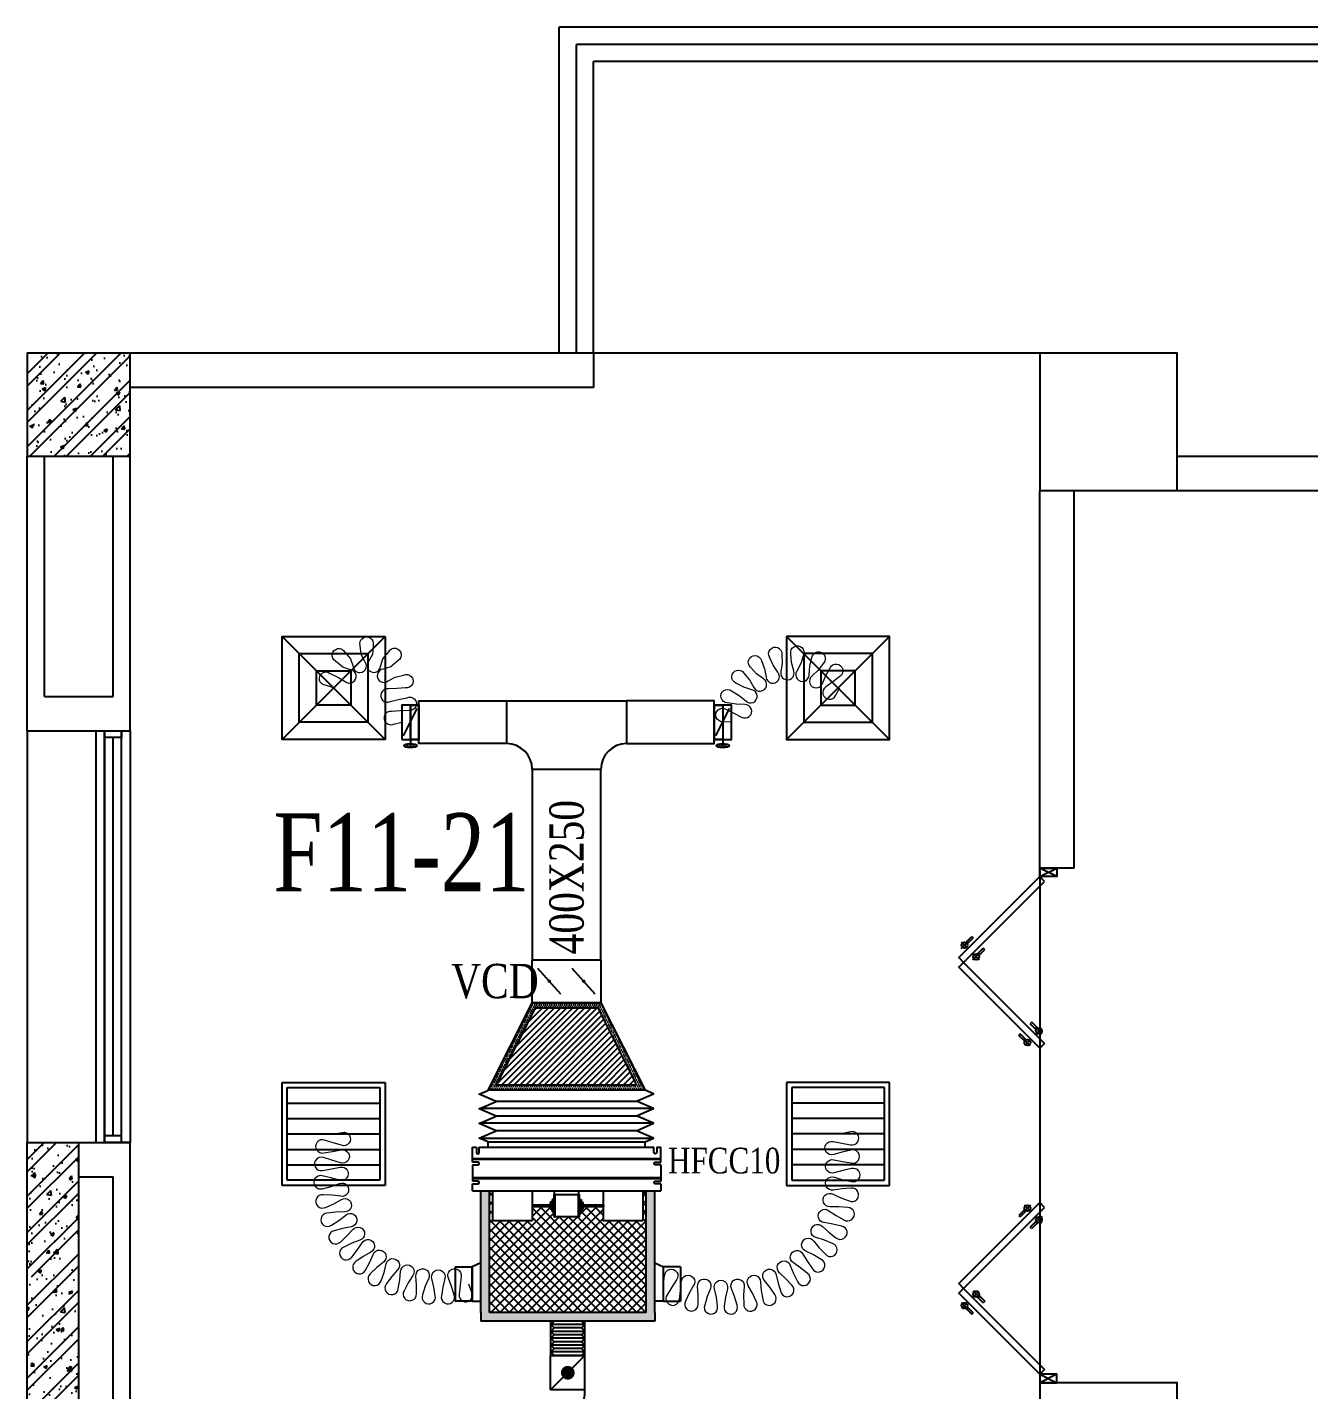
# Model space of a CAD drawing. Header units: metres. Extents: x 352651 to 1421851, y -87441 to -24441.
# Drawn here: x 1263383 to 1270850, y -40577 to -32636 of the extents above; entities that cross this region are included whole.
import ezdxf

# ---------------------------------------------------------------- set-up
doc = ezdxf.new("R2010")
doc.units = ezdxf.units.M
doc.header["$LTSCALE"] = 300
doc.header["$MEASUREMENT"] = 0
for name, color, linetype in [('bat noi mem', 4, 'CONTINUOUS'), ('CUA', 8, 'CONTINUOUS'), ('CUAGIO', 2, 'CONTINUOUS'), ('HATCH', 145, 'CONTINUOUS'), ('KT', 1, 'CONTINUOUS'), ('NOITHAT', 145, 'CONTINUOUS'), ('THAY', 9, 'CONTINUOUS'), ('thiet bi', 11, 'CONTINUOUS'), ('TUONG', 7, 'CONTINUOUS'), ('vach', 6, 'CONTINUOUS')]:
    doc.layers.add(name, color=color, linetype=linetype)
doc.layers.add('noi mem', color=5, linetype='BATTING', lineweight=0)
doc.styles.add('PHU', font='vntimeh.shx', dxfattribs={"width": 0.8})
doc.styles.add('ROMANS', font='romans.shx', dxfattribs={"width": 0.75, "bigfont": 'romancvn.shx'})
doc.linetypes.add('BATTING', pattern='A,0.0001,-0.1,[134,ltypeshp.shx,S=0.1,R=0,X=-0.1,Y=0],-0.2,[134,ltypeshp.shx,S=0.1,R=180,X=0.1,Y=0],-0.1', length=0.4001)

# ---------------------------------------------------------------- blocks, each defined once
blk = doc.blocks.new('SAD')
at = {"layer": 'CUAGIO', "color": 8}
for p, q in [((-300, -300), (300, 300)), ((300, -300), (-300, 300))]:
    blk.add_line(p, q, dxfattribs=at)
at = {"layer": 'CUAGIO'}
blk.add_lwpolyline([(300, -300), (300, 300), (-300, 300), (-300, -300)], close=True, dxfattribs=at)
at = {"layer": 'CUAGIO', "color": 8}
for points in [[(200, -200), (200, 200), (-200, 200), (-200, -200)], [(100, -100), (100, 100), (-100, 100), (-100, -100)]]:
    blk.add_lwpolyline(points, close=True, dxfattribs=at)
blk = doc.blocks.new('SAG')
at = {"layer": 'CUAGIO'}
for p, q in [((-300, 300), (-300, -300)), ((300, 300), (-300, 300)), ((300, -300), (300, 300)), ((-300, -300), (300, -300))]:
    blk.add_line(p, q, dxfattribs=at)
at = {"layer": 'CUAGIO', "color": 8}
for p, q in [((-270, 270), (-270, -270)), ((270, 270), (-270, 270)), ((-180, -270), (-180, 270)), ((-90, -270), (-90, 270)), ((0, -270), (0, 270)), ((90, -270), (90, 270)), ((180, -270), (180, 270)), ((270, -270), (270, 270)), ((-270, -270), (270, -270))]:
    blk.add_line(p, q, dxfattribs=at)
blk = doc.blocks.new('cot1')
at = {"layer": 'vach'}
blk.add_lwpolyline([(-400, -400), (400, -400), (400, 400), (-400, 400)], close=True, dxfattribs=at)
blk = doc.blocks.new('1-van gio D200')
at = {"layer": 'CUAGIO'}
h = blk.add_hatch(dxfattribs=at)
h.set_pattern_fill('ANSI31', color=256, scale=100, style=0)
edge = h.paths.add_edge_path()
edge.add_ellipse((486127, -58494), major_axis=(-38.1, 0), ratio=0.310482, start_angle=0, end_angle=360, ccw=False)
for p, q in [((486167, -58437.3), (486087.1, -58277.5)), ((486127, -58257.4), (486127, -58494))]:
    blk.add_line(p, q, dxfattribs=at)
at = {"layer": 'CUAGIO', "const_width": 3}
for points in [[(486127, -58457.4), (486177, -58457.4), (486177, -58257.4), (486077, -58257.4), (486077, -58457.4), (486127, -58457.4)], [(486167, -58437.3), (486087.1, -58277.5)], [(486127, -58257.4), (486127, -58494)]]:
    blk.add_lwpolyline(points, dxfattribs=at)
at = {"layer": 'CUAGIO'}
blk.add_lwpolyline([(486177, -58457.4), (486077, -58457.4), (486077, -58257.4), (486177, -58257.4)], close=True, dxfattribs=at)
at = {"layer": 'CUAGIO', "const_width": 5.35}
blk.add_lwpolyline([(486130.7, -58357.4, -1), (486123.3, -58357.4, -1)], format="xyb", close=True, dxfattribs=at)
at = {"layer": 'CUAGIO', "extrusion": (0, 0, -1)}
blk.add_ellipse((486127, -58494), major_axis=(-38.1, 0), ratio=0.310482, start_param=-1.570796, end_param=4.712389, dxfattribs=at)
blk = doc.blocks.new('bac noi mem')
at = {"layer": 'bat noi mem'}
for p, q in [((493886.7, -64673), (493866.7, -64693)), ((494066.7, -64693), (493866.7, -64693)), ((493866.7, -64693), (493886.7, -64713)), ((493886.7, -64713), (493866.7, -64733)), ((494046.7, -64673), (493886.7, -64673)), ((494046.7, -64713), (493886.7, -64713)), ((494046.7, -64673), (494066.7, -64693)), ((494066.7, -64693), (494046.7, -64713)), ((494046.7, -64713), (494066.7, -64733)), ((494066.7, -64733), (493866.7, -64733)), ((493866.7, -64733), (493886.7, -64753)), ((493886.7, -64753), (493866.7, -64773)), ((494066.7, -64773), (493866.7, -64773)), ((493866.7, -64773), (493886.7, -64793)), ((493886.7, -64793), (493866.7, -64813)), ((494046.7, -64753), (493886.7, -64753)), ((494046.7, -64793), (493886.7, -64793)), ((494066.7, -64733), (494046.7, -64753)), ((494046.7, -64753), (494066.7, -64773)), ((494066.7, -64773), (494046.7, -64793)), ((494046.7, -64793), (494066.7, -64813)), ((494066.7, -64813), (493866.7, -64813)), ((493866.7, -64813), (493886.7, -64833)), ((493886.7, -64833), (493866.7, -64853)), ((494066.7, -64853), (493866.7, -64853)), ((493866.7, -64853), (493886.7, -64873)), ((494046.7, -64833), (493886.7, -64833)), ((494046.7, -64873), (493886.7, -64873)), ((494066.7, -64813), (494046.7, -64833)), ((494046.7, -64833), (494066.7, -64853)), ((494066.7, -64853), (494046.7, -64873))]:
    blk.add_line(p, q, dxfattribs=at)

msp = doc.modelspace()

# ---------------------------------------------------------------- hatches: boundary and pattern name
at = {"layer": 'CUAGIO'}
h = msp.add_hatch(dxfattribs=at)
h.set_pattern_fill('DOTS', color=256, scale=200, style=0)
h.set_pattern_definition([(0, (436396.66, -92170.369), (6.25, 12.5), [0, -12.5])])
h.paths.add_polyline_path([(1266725.8, -38321.2), (1266325.8, -38321.2), (1266068.8, -38831.2), (1266982.8, -38831.2)])
h.paths.add_polyline_path([(1266707.4, -38351.2), (1266934.1, -38801.2), (1266117.6, -38801.2), (1266344.3, -38351.2)], flags=16)
h = msp.add_hatch(dxfattribs=at)
h.set_pattern_fill('ANSI31', color=256, scale=200, style=0)
h.set_pattern_definition([(45, (445500.002, -63600), (-17.6776695, 17.6776695), [])])
h.paths.add_polyline_path([(1266934.1, -38801.2), (1266117.6, -38801.2), (1266344.3, -38351.2), (1266707.4, -38351.2)])
h = msp.add_hatch(dxfattribs=at)
h.set_pattern_fill('DOTS', color=2, scale=200, style=0)
h.set_pattern_definition([(0, (693420.817, 17415.797), (6.25, 12.5), [0, -12.5])])
h.paths.add_polyline_path([(1266989.8, -40126.7), (1266076.2, -40126.7), (1266076.2, -39416.7), (1266026.2, -39416.7), (1266026.2, -40126.7), (1266026.2, -40176.7), (1267039.8, -40176.7), (1267039.8, -40126.7), (1267039.8, -39416.7), (1266989.8, -39416.7)])
at = {"layer": 'CUAGIO', "ltscale": 1.5}
h = msp.add_hatch(dxfattribs=at)
h.set_pattern_fill('ANSI37', color=9, scale=300, style=0)
h.set_pattern_definition([(45, (804247.417, -1067.065), (-26.5165043, 26.5165043), []), (135, (804247.417, -1067.065), (-26.5165043, -26.5165043), [])])
h.paths.add_polyline_path([(1266989.8, -40126.7), (1266989.8, -39416.7), (1266970.7, -39416.7), (1266970.7, -39591.7), (1266740.5, -39591.7), (1266740.5, -39508.7), (1266620.8, -39508.7), (1266620.8, -39524.4), (1266610.3, -39524.4), (1266610.3, -39540.2), (1266600.4, -39540.2), (1266600.4, -39565.1, -1), (1266593.9, -39567.2), (1266457.8, -39567.2, -1), (1266451.3, -39565.1), (1266451.3, -39540.2), (1266441.4, -39540.2), (1266441.4, -39524.4), (1266430.8, -39524.4), (1266430.8, -39508.7), (1266325.6, -39508.7), (1266325.6, -39591.7), (1266095.4, -39591.7), (1266095.4, -39416.7), (1266076.2, -39416.7), (1266076.2, -40126.7)])
at = {"layer": 'HATCH', "linetype": 'Continuous'}
h = msp.add_hatch(dxfattribs=at)
h.set_pattern_fill('ANSI32,_O', color=256, scale=400)
h.set_pattern_definition([(45, (805450.65, -347827.19), (-106.066017, 106.066017), []), (45, (805521.36, -347827.19), (-106.066017, 106.066017), [])])
h.paths.add_polyline_path([(1263683.2, -39136.2), (1263383.2, -39136.2), (1263383.2, -39889, -0.364811), (1263408, -39918.6, -0.364811), (1263383.2, -39948.1), (1263383.2, -40936.2), (1263683.2, -40936.2)])
h.paths.add_polyline_path([(1263683.2, -40936.2), (1263383.2, -40936.2), (1263383.2, -42336.2), (1263683.2, -42336.2)])
h = msp.add_hatch(dxfattribs=at)
h.set_pattern_fill('AR-CONC,_O', color=256, scale=30)
h.set_pattern_definition([(50, (805450.65, -347827.19), (215.178055, -18.82564), [22.5, -247.5]), (355, (805450.65, -347827.19), (-41.6254, 225.65764), [18, -198]), (100.4514, (805468.59, -347828.75), (173.552815, 206.83186), [19.12206, -210.34263]), (46.1842, (805450.65, -347767.19), (320.17231, -49.6557), [33.75, -371.25]), (96.6356, (805477.33, -347771.32), (280.39881, 292.23536), [28.68309, -315.5139]), (351.1842, (805450.65, -347767.2), (280.39858, 292.23558), [27, -297]), (21, (805480.65, -347782.19), (179.072116, -120.78567), [22.5, -247.5]), (326, (805480.65, -347782.19), (72.9946, 217.54501), [18, -198]), (71.4514, (805495.58, -347792.25), (252.06679, 96.75915), [19.12206, -210.34263]), (37.5, (805450.65, -347827.19), (3.647957, 99.868156), [0, -195.6, 0, -201, 0, -198.75]), (7.5, (805450.65, -347827.19), (78.920861, 118.323514), [0, -114.6, 0, -191.1, 0, -75.75]), (327.5, (805383.75, -347827.19), (160.146731, -6.766462), [0, -75, 0, -234, 0, -310.5]), (317.5, (805353.75, -347827.19), (174.95585, 30.031495), [0, -97.5, 0, -155.4, 0, -220.5])])
h.paths.add_polyline_path([(1263683.2, -39136.2), (1263383.2, -39136.2), (1263383.2, -39889, -0.364811), (1263408, -39918.6, -0.364811), (1263383.2, -39948.1), (1263383.2, -40936.2), (1263683.2, -40936.2)])
h.paths.add_polyline_path([(1263683.2, -40936.2), (1263383.2, -40936.2), (1263383.2, -42336.2), (1263683.2, -42336.2)])
at = {"layer": 'NOITHAT', "linetype": 'Continuous'}
h = msp.add_hatch(dxfattribs=at)
h.set_pattern_fill('ANSI32,_O', color=256, scale=400)
h.set_pattern_definition([(45, (893785.78, -347827.19), (-106.066017, 106.066017), []), (45, (893856.5, -347827.19), (-106.066017, 106.066017), [])])
h.paths.add_polyline_path([(1263683.2, -34936.2), (1263683.2, -34536.2), (1263383.2, -34536.2), (1263383.2, -34936.2)])
h.paths.add_polyline_path([(1263983.2, -34936.2), (1263983.2, -34536.2), (1263683.2, -34536.2), (1263683.2, -34936.2)])
h.paths.add_polyline_path([(1263683.2, -34936.2), (1263683.2, -35136.2), (1263983.2, -35136.2), (1263983.2, -34936.2)])
h.paths.add_polyline_path([(1263683.2, -35136.2), (1263683.2, -34936.2), (1263383.2, -34936.2), (1263383.2, -35136.2)])
h = msp.add_hatch(dxfattribs=at)
h.set_pattern_fill('AR-CONC,_O', color=256, scale=30)
h.set_pattern_definition([(50, (893785.78, -347827.19), (215.178055, -18.82564), [22.5, -247.5]), (355, (893785.78, -347827.19), (-41.6254, 225.65764), [18, -198]), (100.4514, (893803.71, -347828.75), (173.552815, 206.83186), [19.12206, -210.34263]), (46.1842, (893785.78, -347767.19), (320.17231, -49.6557), [33.75, -371.25]), (96.6356, (893812.46, -347771.32), (280.39881, 292.23536), [28.68309, -315.5139]), (351.1842, (893785.78, -347767.2), (280.39858, 292.23558), [27, -297]), (21, (893815.78, -347782.19), (179.072116, -120.78567), [22.5, -247.5]), (326, (893815.78, -347782.19), (72.9946, 217.54501), [18, -198]), (71.4514, (893830.7, -347792.25), (252.06679, 96.75915), [19.12206, -210.34263]), (37.5, (893785.78, -347827.19), (3.647957, 99.868156), [0, -195.6, 0, -201, 0, -198.75]), (7.5, (893785.78, -347827.19), (78.920861, 118.323514), [0, -114.6, 0, -191.1, 0, -75.75]), (327.5, (893718.88, -347827.19), (160.146731, -6.766462), [0, -75, 0, -234, 0, -310.5]), (317.5, (893688.88, -347827.19), (174.95585, 30.031495), [0, -97.5, 0, -155.4, 0, -220.5])])
h.paths.add_polyline_path([(1263683.2, -34936.2), (1263683.2, -34536.2), (1263383.2, -34536.2), (1263383.2, -34936.2)])
h.paths.add_polyline_path([(1263983.2, -34936.2), (1263983.2, -34536.2), (1263683.2, -34536.2), (1263683.2, -34936.2)])
h.paths.add_polyline_path([(1263683.2, -34936.2), (1263683.2, -35136.2), (1263983.2, -35136.2), (1263983.2, -34936.2)])
h.paths.add_polyline_path([(1263683.2, -35136.2), (1263683.2, -34936.2), (1263383.2, -34936.2), (1263383.2, -35136.2)])

# ---------------------------------------------------------------- linework, layer by layer
at = {"layer": 'bat noi mem'}
for p, q in [((1266982.8, -38831.2), (1266068.8, -38831.2)), ((1266118.8, -38895.5), (1266932.8, -38895.5)), ((1267032.8, -38938.3), (1266018.8, -38938.3)), ((1266118.8, -38981.2), (1266932.8, -38981.2)), ((1267032.8, -39024.1), (1266018.8, -39024.1)), ((1266932.8, -39066.9), (1266118.8, -39066.9)), ((1266018.8, -39109.8), (1267032.8, -39109.8))]:
    msp.add_line(p, q, dxfattribs=at)
for points in [[(1266066, -39132.4), (1266016, -39111), (1266116, -39068.1), (1266016, -39025.3), (1266116, -38982.4), (1266016, -38939.5), (1266116, -38896.7), (1266016, -38853.8), (1266066, -38832.4)], [(1266982.8, -39131.2), (1267032.8, -39109.8), (1266932.8, -39066.9), (1267032.8, -39024.1), (1266932.8, -38981.2), (1267032.8, -38938.3), (1266932.8, -38895.5), (1267032.8, -38852.6), (1266982.8, -38831.2)]]:
    msp.add_lwpolyline(points, dxfattribs=at)
at = {"layer": 'CUA', "linetype": 'Continuous'}
for p, q in [((1263833.2, -36736.2), (1263833.2, -39136.2)), ((1263833.2, -39136.2), (1263833.2, -36736.2)), ((1263933.2, -39136.2), (1263933.2, -36736.2)), ((1263883.2, -39096.2), (1263883.2, -36776.2))]:
    msp.add_line(p, q, dxfattribs=at)
at = {"layer": 'CUA', "ltscale": 0.2}
for p, q in [((1269283.2, -37586.2), (1269383.2, -37536.2)), ((1269383.2, -37586.2), (1269283.2, -37536.2)), ((1269383.2, -37586.2), (1269283.2, -37586.2)), ((1269383.2, -37586.2), (1269383.2, -37586.2)), ((1268851.7, -37970.1), (1268886.5, -37935.3)), ((1268860, -37978.5), (1268894.9, -37943.6)), ((1268886.5, -37935.3), (1268894.9, -37943.6)), ((1268825.9, -38004.3), (1268864.7, -37965.4)), ((1268861.8, -38003.2), (1268827, -37968.4)), ((1268893.4, -38071.8), (1268932.2, -38033)), ((1268919.2, -38037.6), (1268954, -38002.8)), ((1268927.5, -38046), (1268962.4, -38011.1)), ((1268962.4, -38011.1), (1268954, -38002.8)), ((1268894.5, -38035.9), (1268929.2, -38070.6)), ((1269160.3, -38511.4), (1269168.6, -38503.1)), ((1269195.1, -38546.2), (1269160.3, -38511.4)), ((1269203.4, -38537.9), (1269168.6, -38503.1)), ((1269236.1, -38435.5), (1269227.8, -38443.9)), ((1269262.6, -38478.7), (1269227.8, -38443.9)), ((1269271, -38470.4), (1269236.1, -38435.5)), ((1269296.8, -38504.5), (1269258, -38465.7)), ((1269260.8, -38503.5), (1269295.6, -38468.7)), ((1269229.2, -38572), (1269190.4, -38533.2)), ((1269228.2, -38536.1), (1269193.4, -38570.9)), ((1269195.1, -39526.2), (1269160.3, -39561)), ((1269203.4, -39534.5), (1269168.6, -39569.3)), ((1269229.2, -39500.4), (1269190.4, -39539.2)), ((1269228.2, -39536.3), (1269193.4, -39501.5)), ((1269160.3, -39561), (1269168.6, -39569.3)), ((1269262.6, -39593.7), (1269227.8, -39628.5)), ((1269271, -39602), (1269236.1, -39636.9)), ((1269296.8, -39567.9), (1269258, -39606.7)), ((1269260.8, -39568.9), (1269295.6, -39603.7)), ((1269236.1, -39636.9), (1269227.8, -39628.5)), ((1268893.4, -40000.6), (1268932.2, -40039.4)), ((1268894.5, -40036.5), (1268929.2, -40001.8)), ((1268825.9, -40068.1), (1268864.7, -40106.9)), ((1268861.8, -40069.2), (1268827, -40104)), ((1268860, -40093.9), (1268894.9, -40128.8)), ((1268919.2, -40034.8), (1268954, -40069.6)), ((1268927.5, -40026.4), (1268962.4, -40061.2)), ((1268962.4, -40061.2), (1268954, -40069.6)), ((1268851.7, -40102.3), (1268886.5, -40137.1)), ((1268886.5, -40137.1), (1268894.9, -40128.8)), ((1269383.2, -40486.2), (1269283.2, -40486.2)), ((1269283.2, -40486.2), (1269383.2, -40536.2)), ((1269383.2, -40486.2), (1269283.2, -40536.2)), ((1269383.2, -40486.2), (1269383.2, -40486.2))]:
    msp.add_line(p, q, dxfattribs=at)
at = {"layer": 'CUA', "linetype": 'Continuous'}
for points in [[(1263933.2, -36736.2), (1263933.2, -36776.2), (1263833.2, -36776.2), (1263833.2, -36736.2)], [(1263933.2, -39136.2), (1263933.2, -39096.2), (1263833.2, -39096.2), (1263833.2, -39136.2)]]:
    msp.add_lwpolyline(points, close=True, dxfattribs=at)
at = {"layer": 'CUA', "ltscale": 0.2}
for points in [[(1269283.2, -37586.2), (1269283.2, -37536.2), (1269383.2, -37536.2), (1269383.2, -37586.2)], [(1269311.5, -37614.5), (1269283.2, -37586.2), (1268811.2, -38058.2), (1268839.5, -38086.5)], [(1269311.5, -38558.4), (1269283.2, -38586.7), (1268811.2, -38114.7), (1268839.5, -38086.5)], [(1269311.5, -39513.9), (1269283.2, -39485.7), (1268811.2, -39957.6), (1268839.5, -39985.9)], [(1269311.5, -40457.9), (1269283.2, -40486.2), (1268811.2, -40014.2), (1268839.5, -39985.9)], [(1269283.2, -40486.2), (1269283.2, -40536.2), (1269383.2, -40536.2), (1269383.2, -40486.2)]]:
    msp.add_lwpolyline(points, close=True, dxfattribs=at)
for centre in [(1268844.4, -37985.8), (1268911.9, -38053.3), (1269278.3, -38486), (1269210.8, -38553.5), (1269210.8, -39518.8), (1269278.3, -39586.4), (1268911.9, -40019.1), (1268844.4, -40086.6)]:
    msp.add_circle(centre, 17.3, dxfattribs=at)
at = {"layer": 'CUAGIO', "ltscale": 1.5}
msp.add_line((1266175.8, -36561.2), (1266875.8, -36561.2), dxfattribs=at)
at = {"layer": 'CUAGIO', "color": 2}
for p, q in [((1266325.8, -36961.2), (1266325.8, -38071.2)), ((1266725.8, -38071.2), (1266725.8, -36961.2)), ((1266026.2, -40126.7), (1266026.2, -40176.7)), ((1266989.8, -40126.7), (1266076.2, -40126.7)), ((1267039.8, -40126.7), (1267039.8, -40176.7))]:
    msp.add_line(p, q, dxfattribs=at)
at = {"layer": 'CUAGIO'}
for p, q in [((1266725.8, -36961.2), (1266325.8, -36961.2)), ((1266492.8, -38270.5), (1266358.9, -38121.9)), ((1266692.8, -38270.5), (1266558.9, -38121.9)), ((1266026.2, -40126.7), (1266026.2, -39416.7)), ((1266076.2, -39416.7), (1266076.2, -39416.7)), ((1266076.2, -40126.7), (1266076.2, -39416.7)), ((1266989.8, -39416.7), (1266989.8, -39416.7)), ((1266989.8, -40126.7), (1266989.8, -39416.7)), ((1267039.8, -40126.7), (1267039.8, -39416.7)), ((1265876.5, -39861.4), (1265876.5, -40061.4)), ((1265976.2, -39861.4), (1265976.2, -40061.4)), ((1265976.2, -40061.4), (1265976.2, -39861.4)), ((1265976.2, -40061.4), (1265976.2, -39861.4)), ((1267089.8, -40061.4), (1267089.8, -39861.4)), ((1267089.8, -40061.4), (1267089.8, -39861.4)), ((1267089.8, -40061.4), (1267089.8, -39861.4)), ((1267189.5, -39861.4), (1267189.5, -40061.4)), ((1265976.2, -40061.4), (1265876.5, -40061.4)), ((1267089.8, -40061.4), (1267189.5, -40061.4)), ((1267039.8, -40176.7), (1266026.2, -40176.7)), ((1266433, -40576.6), (1266433, -40376.7)), ((1266433, -40376.7), (1266633, -40376.7)), ((1266633, -40376.7), (1266433, -40576.6)), ((1266633, -40576.6), (1266633, -40376.7)), ((1266633, -40576.5), (1266433, -40576.8))]:
    msp.add_line(p, q, dxfattribs=at)
for points in [[(1265615.8, -36586.2), (1265665.8, -36586.2), (1265665.8, -36786.2), (1265615.8, -36786.2)], [(1266175.8, -36811.2), (1265665.8, -36811.2), (1265665.8, -36561.2), (1266175.8, -36561.2)], [(1266875.8, -36811.2), (1267385.8, -36811.2), (1267385.8, -36561.2), (1266875.8, -36561.2)], [(1267385.8, -36586.2), (1267435.8, -36586.2), (1267435.8, -36786.2), (1267385.8, -36786.2)], [(1266325.8, -38071.2), (1266725.8, -38071.2), (1266725.8, -38321.2), (1266325.8, -38321.2)], [(1266982.8, -38831.2), (1266068.8, -38831.2), (1266325.8, -38321.2), (1266725.8, -38321.2)], [(1266934.1, -38801.2), (1266117.6, -38801.2), (1266344.3, -38351.2), (1266707.4, -38351.2)]]:
    msp.add_lwpolyline(points, close=True, dxfattribs=at)
for points, const_width in [([(1266420.8, -38196.2, 1), (1266430.8, -38196.2, 1)], 10), ([(1266620.8, -38196.2, 1), (1266630.8, -38196.2, 1)], 10), ([(1266553, -40477.6, -1), (1266513, -40477.6, -1)], 40)]:
    msp.add_lwpolyline(points, format="xyb", close=True, dxfattribs=dict(at, const_width=const_width))
for points in [[(1265876.5, -39861.4), (1265976.2, -39861.4)], [(1266026.2, -39836.2), (1265976.2, -39861.4)], [(1267039.8, -39836.2), (1267089.8, -39861.4)], [(1267189.5, -39861.4), (1267089.8, -39861.4)], [(1265976.2, -40061.4), (1266026.2, -40061.4)], [(1267089.8, -40061.4), (1267039.8, -40061.4)], [(1266433, -40176.7), (1266433, -40376.7), (1266633, -40376.7), (1266633, -40176.7)]]:
    msp.add_lwpolyline(points, dxfattribs=at)
for centre, radius, start, end in [((1266175.8, -36961.2), 150, 0, 90), ((1266875.8, -36961.2), 150, 90, 180), ((1266333, -40577), 300, 270.09296, 0.09296)]:
    msp.add_arc(centre, radius, start, end, dxfattribs=at)
at = {"layer": 'noi mem', "linetype": 'ByBlock', "ltscale": 1.5}
for points in [[(1265168.2, -36486.2), (1265120.2, -36471.3, -1.333333), (1265148.6, -36401.9), (1265193.3, -36424.8), (1265235.3, -36449.2, 1.333333), (1265266.9, -36381.2), (1265221.2, -36364.7), (1265180.1, -36330.6, -1.333333), (1265232.7, -36277.2), (1265267.4, -36317.8), (1265281.4, -36362.6, 1.333333), (1265350.5, -36333.4), (1265328.1, -36292.1), (1265323.2, -36238.9, -1.333333), (1265398.2, -36238.4), (1265394.1, -36291.7), (1265372.2, -36333.3, 1.333333), (1265441.7, -36361.5), (1265455.1, -36316.5), (1265489.3, -36275.5, -1.333333), (1265542.7, -36328.2), (1265502, -36362.9), (1265457.1, -36376.8, 1.333333), (1265486.2, -36445.9), (1265527.6, -36423.6), (1265576.5, -36411.9, -1.333333), (1265587.6, -36486.1), (1265537.3, -36489.2), (1265487.2, -36492.1, 1.333333), (1265498, -36566.3), (1265546.8, -36554.9), (1265595.7, -36543.4, -1.333333), (1265606.4, -36617.7), (1265556.3, -36620.5), (1265506.2, -36623.4, 1.333333), (1265517, -36697.6), (1265565.8, -36686.2)], [(1267485.8, -36686.2), (1267434.9, -36683.4, -1.333333), (1267453.9, -36610.9), (1267499.7, -36633.6), (1267545.4, -36656.3, 1.333333), (1267564.5, -36583.7), (1267513.5, -36581), (1267461.9, -36573.5, -1.333333), (1267487.1, -36502.9), (1267531.8, -36529.8), (1267569.4, -36562.7, 1.333333), (1267606, -36497.2), (1267558.3, -36482.4), (1267512, -36458.4, -1.333333), (1267559, -36399.9), (1267592.4, -36440), (1267617.1, -36483.4, 1.333333), (1267673.2, -36433.6), (1267633, -36403.9), (1267597.1, -36366.1, -1.333333), (1267660.7, -36326.3), (1267679.1, -36375.1), (1267688.2, -36424.2, 1.333333), (1267757.5, -36395.6), (1267729.3, -36354.3), (1267707.8, -36306.8, -1.333333), (1267780.9, -36290.1), (1267782.3, -36342.2), (1267774.8, -36391.6, 1.333333), (1267849.7, -36387.3), (1267836.5, -36339.1), (1267831.9, -36287.1, -1.333333), (1267906.4, -36295.3), (1267890.5, -36345), (1267867.3, -36389.2, 1.333333), (1267939.4, -36409.7), (1267942.8, -36359.9), (1267955.5, -36309.3, -1.333333), (1268023.2, -36341.5), (1267991.9, -36383.2), (1267955.4, -36417.3, 1.333333), (1268016.8, -36460.3), (1268036.4, -36414.4), (1268061.7, -36370, -1.333333), (1268118.1, -36419.4), (1268077.3, -36450.3), (1268036.6, -36481, 1.333333), (1268092.9, -36530.5), (1268118.2, -36486.2)], [(1265168.2, -39086.2), (1265218.8, -39077.3, -1.333333), (1265214.2, -39152.2), (1265165, -39137.1), (1265115.8, -39122, 1.333333), (1265111.2, -39196.9), (1265161.8, -39188), (1265212.5, -39179.2, -1.333333), (1265207.8, -39254), (1265158.6, -39239), (1265109.5, -39223.9, 1.333333), (1265104.8, -39298.7), (1265155.5, -39289.9), (1265205.7, -39280.4, -1.333333), (1265201.9, -39355.3), (1265152.9, -39340.8), (1265102.1, -39330, 1.333333), (1265103.8, -39405), (1265154, -39391.8), (1265202, -39374.8, -1.333333), (1265209.8, -39449.4), (1265159.3, -39442.6), (1265107.4, -39440.1, 1.333333), (1265121.2, -39513.8), (1265168.7, -39492.7), (1265213.3, -39468.1, -1.333333), (1265233, -39540.5), (1265182.1, -39541.9), (1265130.5, -39547.9, 1.333333), (1265156.1, -39618.4), (1265199.5, -39589.9), (1265239.5, -39558.4, -1.333333), (1265270.7, -39626.6), (1265220.8, -39636.3), (1265170.8, -39650.5, 1.333333), (1265207.5, -39715.9), (1265245.7, -39680.7), (1265280.1, -39643.2, -1.333333), (1265321.9, -39705.4), (1265274.2, -39723.1), (1265227.2, -39745.2, 1.333333), (1265274, -39803.8), (1265306, -39762.9), (1265333.8, -39720.3, -1.333333), (1265385.2, -39774.9), (1265341, -39800.1), (1265298.3, -39829.5, 1.333333), (1265353.9, -39879.8), (1265378.9, -39834.2), (1265399.4, -39787.6, -1.333333), (1265459, -39833.1), (1265419.4, -39865.2), (1265382, -39901.2, 1.333333), (1265445.1, -39941.7), (1265462.3, -39892.8), (1265475, -39843.4, -1.333333), (1265541.2, -39878.7), (1265507.3, -39916.7), (1265476.3, -39958.3, 1.333333), (1265545.1, -39988.1), (1265554.2, -39937), (1265558.7, -39886.3, -1.333333), (1265629.7, -39910.3), (1265602.5, -39953.3), (1265578.6, -39999.4, 1.333333), (1265651.4, -40017.6), (1265652, -39965.7), (1265648.2, -39914.9, -1.333333), (1265722.2, -39927.1), (1265702.3, -39974), (1265686.2, -40023.4, 1.333333), (1265761, -40029.5), (1265753.1, -39978.2), (1265741.2, -39928.7, -1.333333), (1265816.2, -39928.7), (1265804.1, -39978.2), (1265796.3, -40029.5, 1.333333), (1265871, -40023.5), (1265855, -39974.1), (1265836.9, -39926, -1.333333), (1265911.3, -39916.6), (1265905.6, -39967.7), (1265900, -40018.9, 1.333333), (1265974.4, -40009.5), (1265956.2, -39961.4)], [(1267089.8, -39961.4), (1267096.7, -39910.7, -1.333333), (1267167.2, -39936.3), (1267139.9, -39979.6), (1267112.6, -40022.9, 1.333333), (1267183.1, -40048.5), (1267190, -39997.8), (1267194.4, -39947.3, -1.333333), (1267266, -39969.6), (1267240.8, -40013.7), (1267218.9, -40060.4, 1.333333), (1267292, -40077.3), (1267292.7, -40025.7), (1267289.5, -39975.1, -1.333333), (1267363.6, -39986.5), (1267345.4, -40033.7), (1267330.7, -40083.3, 1.333333), (1267405.5, -40089), (1267398.5, -40037.8), (1267387.7, -39988.3, -1.333333), (1267462.7, -39988.5), (1267451.8, -40037.9), (1267444.6, -40089.1, 1.333333), (1267519.4, -40083.6), (1267504.9, -40034), (1267486.9, -39986.7, -1.333333), (1267561, -39975.6), (1267557.6, -40026.2), (1267558.2, -40077.8, 1.333333), (1267631.3, -40061.2), (1267609.5, -40014.4), (1267584.6, -39970.3, -1.333333), (1267656.3, -39948.2), (1267660.5, -39998.7), (1267668.8, -40049.7, 1.333333), (1267738.6, -40022.3), (1267710.1, -39979.3), (1267678.8, -39939.4, -1.333333), (1267746.4, -39906.9), (1267758.1, -39956.2), (1267773.9, -40005.3, 1.333333), (1267838.8, -39967.8), (1267804.2, -39929.5), (1267767.3, -39894.8, -1.333333), (1267829.3, -39852.5), (1267848.2, -39899.5), (1267871.2, -39945.7, 1.333333), (1267929.8, -39898.9), (1267889.8, -39866.3), (1267848.1, -39837.4, -1.333333), (1267903.1, -39786.3), (1267928.8, -39830), (1267958.5, -39872.3, 1.333333), (1268009.4, -39817.2), (1267965, -39790.9), (1267919.5, -39768.6, -1.333333), (1267966.2, -39709.9), (1267998.2, -39749.2), (1268033.8, -39786.5, 1.333333), (1268076, -39724.5), (1268028.1, -39705.1), (1267979.7, -39689.9, -1.333333), (1268017.1, -39624.9), (1268054.6, -39658.9), (1268095.5, -39690.5, 1.333333), (1268127.9, -39622.9), (1268077.6, -39610.9), (1268027.5, -39603, -1.333333), (1268054.8, -39533.2), (1268096.9, -39561.2), (1268142.1, -39586.4, 1.333333), (1268164, -39514.6), (1268112.5, -39510.3), (1268061.8, -39510, -1.333333), (1268078.3, -39436.9), (1268124.2, -39458.3), (1268172.5, -39476.4, 1.333333), (1268183.5, -39402.2), (1268131.9, -39405.6), (1268081.8, -39412.9, -1.333333), (1268087.1, -39338.1), (1268135.7, -39352.5), (1268186.2, -39363.1, 1.333333), (1268185.9, -39288.1), (1268135.5, -39299.2), (1268085.9, -39311.8, -1.333333), (1268083.3, -39236.8), (1268133.7, -39246), (1268184, -39255.1, 1.333333), (1268181.4, -39180.1), (1268131.8, -39192.7), (1268082.2, -39205.3, -1.333333), (1268079.7, -39130.3), (1268130, -39139.4), (1268180.3, -39148.6, 1.333333), (1268177.8, -39073.6), (1268128.2, -39086.2)]]:
    msp.add_lwpolyline(points, format="xyb", dxfattribs=at)
at = {"layer": 'THAY'}
for p, q in [((1277683.2, -32636.2), (1266483.2, -32636.2)), ((1266483.2, -34536.2), (1266483.2, -32636.2)), ((1277683.2, -32736.2), (1266583.2, -32736.2)), ((1266583.2, -34536.2), (1266583.2, -32736.2)), ((1266483.2, -34536.2), (1266483.2, -32836.2)), ((1266583.2, -34536.2), (1266583.2, -32836.2)), ((1277683.2, -32836.2), (1266683.2, -32836.2)), ((1266683.2, -34536.2), (1266683.2, -32836.2)), ((1269283.2, -34536.2), (1266583.2, -34536.2)), ((1269283.2, -37536.2), (1269283.2, -40536.2))]:
    msp.add_line(p, q, dxfattribs=at)
at = {"layer": 'THAY', "linetype": 'Continuous'}
for p, q in [((1263383.2, -36736.2), (1263383.2, -39136.2)), ((1263783.2, -36736.2), (1263783.2, -39136.2))]:
    msp.add_line(p, q, dxfattribs=at)
msp.add_lwpolyline([(1263983.2, -36736.2), (1263983.2, -39136.2), (1263833.2, -39136.2), (1263833.2, -36736.2)], close=True, dxfattribs=at)
at = {"layer": 'thiet bi'}
for p, q in [((1266068.8, -39162.7), (1266068.8, -39131.2)), ((1266068.8, -39131.2), (1266982.8, -39131.2)), ((1266982.8, -39162.7), (1266982.8, -39131.2)), ((1265976.8, -39250.2), (1265976.8, -39162.7)), ((1265976.8, -39162.7), (1266000.8, -39162.7)), ((1266016.8, -39162.7), (1267034.8, -39162.7)), ((1267050.8, -39162.7), (1267074.8, -39162.7)), ((1267074.8, -39250.2), (1267074.8, -39162.7)), ((1265976.8, -39228.7), (1267074.8, -39228.7)), ((1265976.8, -39233.7), (1267074.8, -39233.7)), ((1265976.8, -39339.7), (1267074.8, -39339.7)), ((1265976.8, -39344.7), (1267074.8, -39344.7)), ((1265976.8, -39416.7), (1265976.8, -39377.2)), ((1267074.8, -39377.2), (1267074.8, -39416.7)), ((1265976.8, -39416.7), (1267074.8, -39416.7)), ((1266454.5, -39438.8), (1266454.5, -39416.7)), ((1266457.8, -39441.1), (1266457.8, -39567.2)), ((1266593.9, -39441.1), (1266593.9, -39567.2)), ((1266597.2, -39438.8), (1266597.2, -39416.7)), ((1266325.6, -39499.6), (1266430.8, -39499.6)), ((1266325.6, -39508.7), (1266430.8, -39508.7)), ((1266430.8, -39484), (1266430.8, -39524.4)), ((1266441.4, -39484), (1266430.8, -39484)), ((1266441.4, -39524.4), (1266430.8, -39524.4)), ((1266441.4, -39468.2), (1266441.4, -39540.2)), ((1266451.3, -39468.2), (1266441.4, -39468.2)), ((1266451.3, -39540.2), (1266441.4, -39540.2)), ((1266600.4, -39468.2), (1266610.3, -39468.2)), ((1266600.4, -39540.2), (1266610.3, -39540.2)), ((1266610.3, -39468.2), (1266610.3, -39540.2)), ((1266610.3, -39484), (1266620.8, -39484)), ((1266610.3, -39524.4), (1266620.8, -39524.4)), ((1266620.8, -39484), (1266620.8, -39524.4)), ((1266620.8, -39499.6), (1266740.5, -39499.6)), ((1266620.8, -39508.7), (1266740.5, -39508.7)), ((1266740.5, -39499.6), (1266740.5, -39508.7))]:
    msp.add_line(p, q, dxfattribs=at)
for points in [[(1266000.8, -39162.7), (1266000.8, -39194.7, 1), (1266016.8, -39194.7), (1266016.8, -39162.7)], [(1267050.8, -39162.7), (1267050.8, -39194.7, -1), (1267034.8, -39194.7), (1267034.8, -39162.7)], [(1265976.8, -39266.2), (1266008.8, -39266.2, 1), (1266008.8, -39250.2), (1265976.8, -39250.2)], [(1267074.8, -39266.2), (1267042.8, -39266.2, -1), (1267042.8, -39250.2), (1267074.8, -39250.2)], [(1265976.8, -39377.2), (1266008.8, -39377.2, 1), (1266008.8, -39361.2), (1265976.8, -39361.2)], [(1267074.8, -39377.2), (1267042.8, -39377.2, -1), (1267042.8, -39361.2), (1267074.8, -39361.2)]]:
    msp.add_lwpolyline(points, format="xyb", dxfattribs=at)
for points in [[(1265976.8, -39266.2), (1265976.8, -39361.2)], [(1267074.8, -39266.2), (1267074.8, -39361.2)]]:
    msp.add_lwpolyline(points, dxfattribs=at)
for points in [[(1266325.6, -39591.7), (1266095.4, -39591.7), (1266095.4, -39416.7), (1266325.6, -39416.7)], [(1266451.3, -39567.2), (1266600.4, -39567.2), (1266600.4, -39441.1), (1266451.3, -39441.1)], [(1266970.7, -39591.7), (1266740.5, -39591.7), (1266740.5, -39416.7), (1266970.7, -39416.7)]]:
    msp.add_lwpolyline(points, close=True, dxfattribs=at)
for centre, start, end in [((1266454.5, -39442.2), 18.04953, 161.95047), ((1266597.2, -39442.2), 18.04953, 161.95047), ((1266454.5, -39566.2), 198.04953, 341.95047), ((1266597.2, -39566.2), 198.04953, 341.95047)]:
    msp.add_arc(centre, 3.41, start, end, dxfattribs=at)
at = {"layer": 'TUONG'}
for p, q in [((1266583.2, -34536.2), (1263983.2, -34536.2)), ((1266683.2, -34536.2), (1266683.2, -34736.2)), ((1266683.2, -34736.2), (1263983.2, -34736.2)), ((1263383.2, -36736.2), (1263383.2, -35136.2)), ((1263483.2, -36536.2), (1263483.2, -35136.2)), ((1263883.2, -36536.2), (1263883.2, -35136.2)), ((1263983.2, -36736.2), (1263983.2, -35136.2)), ((1270083.2, -35136.2), (1272183.2, -35136.2)), ((1269283.2, -37536.2), (1269283.2, -35336.2)), ((1269483.2, -37536.2), (1269483.2, -35336.2)), ((1270083.2, -35336.2), (1272183.2, -35336.2)), ((1263483.2, -36536.2), (1263883.2, -36536.2)), ((1263383.2, -36736.2), (1263983.2, -36736.2)), ((1269483.2, -37536.2), (1269283.2, -37536.2)), ((1263383.2, -42336.2), (1263383.2, -39136.2)), ((1263383.2, -39136.2), (1263983.2, -39136.2)), ((1263683.2, -42336.2), (1263683.2, -39136.2)), ((1263983.2, -42336.2), (1263983.2, -39136.2)), ((1263683.2, -39336.2), (1263883.2, -39336.2)), ((1263883.2, -42136.2), (1263883.2, -39336.2))]:
    msp.add_line(p, q, dxfattribs=at)
at = {"layer": 'vach'}
msp.add_lwpolyline([(1263383.2, -35136.2), (1263983.2, -35136.2), (1263983.2, -34536.2), (1263383.2, -34536.2)], close=True, dxfattribs=at)

# ---------------------------------------------------------------- block references
at = {"layer": 'CUAGIO', "xscale": -1}
for name, p, rotation in [('SAD', (1265168.2, -36486.2), 180), ('SAG', (1265168.2, -39086.2), 270)]:
    msp.add_blockref(name, p, dxfattribs=dict(at, rotation=rotation))
at = {"layer": 'CUAGIO'}
for name, p, rotation in [('SAD', (1268108.2, -36486.2), 180), ('SAG', (1268108.2, -39086.2), 90)]:
    msp.add_blockref(name, p, dxfattribs=dict(at, rotation=rotation))
at = {"layer": 'CUAGIO', "xscale": -1}
for p in [(1751742.9, 21671.2), (1753562.9, 21671.2)]:
    msp.add_blockref('1-van gio D200', p, dxfattribs=at)
at = {"layer": 'CUAGIO'}
msp.add_blockref('bac noi mem', (772566.4, 24496.3), dxfattribs=at)
at = {"layer": 'vach'}
for p in [(1269683.2, -34936.2), (1269683.2, -40936.2)]:
    msp.add_blockref('cot1', p, dxfattribs=at)

# ---------------------------------------------------------------- texts
at = {"layer": 'CUAGIO', "color": 2, "insert": (1266425.6, -38039.1), "char_height": 200, "width": 888.608, "attachment_point": 1, "rotation": 90, "style": 'PHU'}
msp.add_mtext('400x250', dxfattribs=at)
at = {"layer": 'CUAGIO', "color": 2, "attachment_point": 1, "style": 'PHU'}
for s, insert, char_height, width in [('VCD', (1265853.1, -38094.6), 200, 439.881), ('hfcc10', (1267116.8, -39166.2), 150, 679.92)]:
    msp.add_mtext(s, dxfattribs=dict(at, insert=insert, char_height=char_height, width=width))
at = {"layer": 'KT', "ltscale": 1.5, "insert": (1264817.3, -37216.5), "char_height": 456.096, "width": 2517.297, "attachment_point": 1, "style": 'ROMANS'}
msp.add_mtext('{\\fTimes New Roman|b0|i0|c0|p18;F11-21}', dxfattribs=at)

doc.saveas('drawing.dxf')
